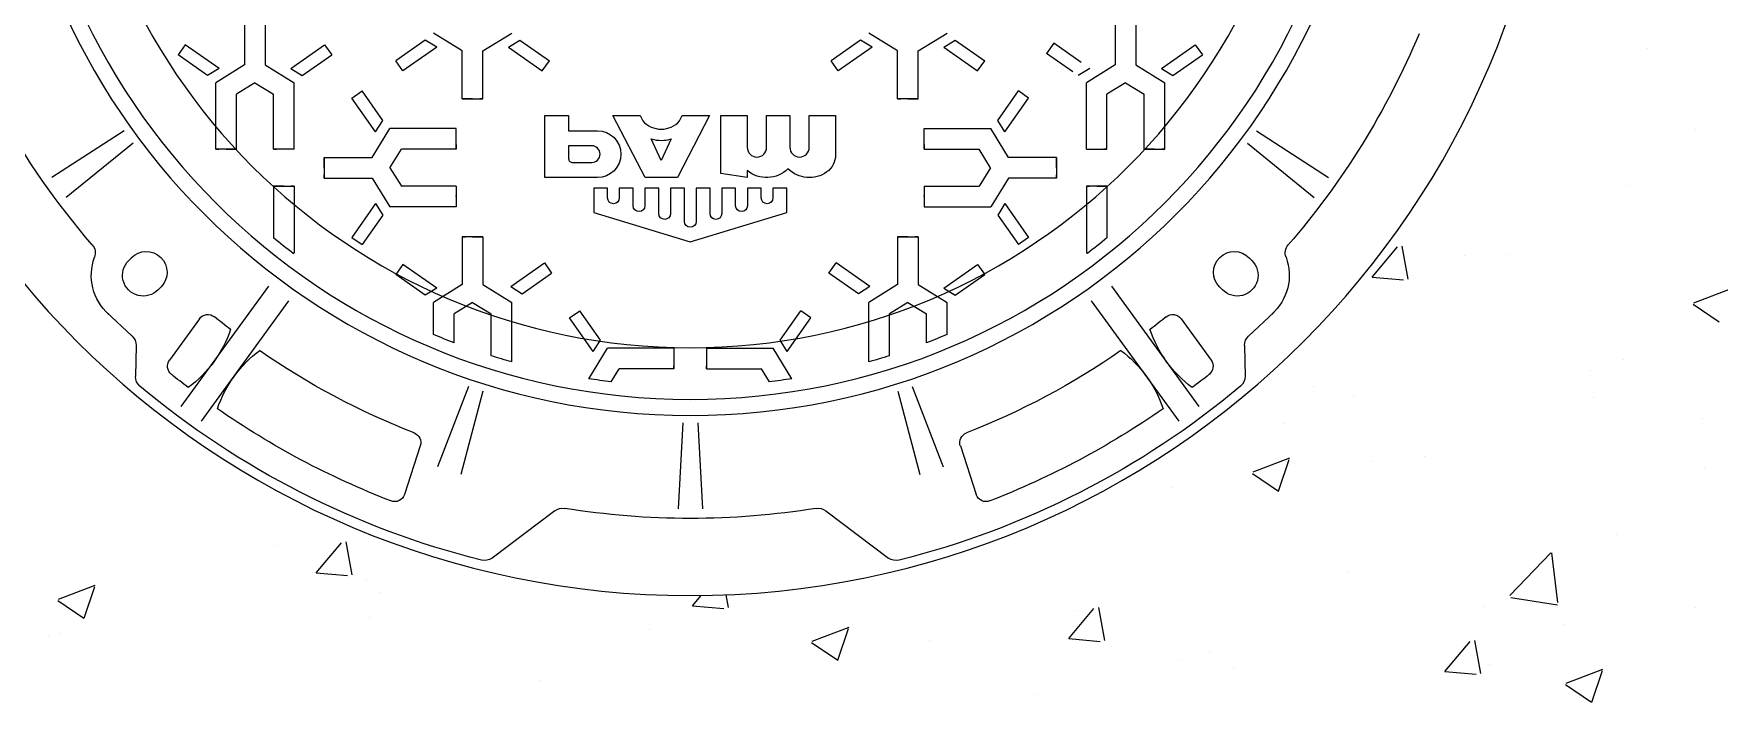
# Model space of a CAD drawing. Header units: millimetres. Extents: x 100 to 1222, y 100 to 694.
# Drawn here: x 302.644 to 305.705, y 528.08 to 529.294 of the extents above; entities that cross this region are included whole.
import ezdxf

# ---------------------------------------------------------------- set-up
doc = ezdxf.new("R2010")
doc.units = ezdxf.units.MM
doc.layers.add('Alvenaria', color=8, linetype='Continuous', lineweight=9)
doc.layers.add('SGC-Conexoes (Linhas Externas)', color=6, linetype='Continuous', lineweight=9)

# ---------------------------------------------------------------- blocks, each defined once
blk = doc.blocks.new('BB-1-LC01-N0-D0-S0', base_point=(-177731.04, -35526.77))
at = {"layer": 'SGC-Conexoes (Linhas Externas)'}
for p, q in [((-177796.6, -35147.85), (-177827.05, -35124.91)), ((-177665.47, -35147.85), (-177635.02, -35124.91)), ((-177861.81, -35179.3), (-177869.48, -35155.71)), ((-177734.68, -35190.38), (-177736.97, -35148.79)), ((-177734.68, -35190.38), (-177736.97, -35148.79)), ((-177727.4, -35190.38), (-177725.1, -35148.79)), ((-177727.4, -35190.38), (-177725.1, -35148.79)), ((-177600.26, -35179.3), (-177592.6, -35155.71)), ((-177838.45, -35207.97), (-177853.48, -35169.12)), ((-177831.52, -35205.72), (-177842.19, -35165.46)), ((-177630.55, -35205.72), (-177619.88, -35165.46)), ((-177623.63, -35207.97), (-177608.59, -35169.12)), ((-177967.75, -35191.15), (-177925.4, -35249.44)), ((-177494.32, -35191.15), (-177536.67, -35249.44)), ((-177977.53, -35198.25), (-177935.18, -35256.54)), ((-177484.54, -35198.25), (-177526.89, -35256.54)), ((-177999.45, -35227.94), (-177999.71, -35212.88)), ((-177780.22, -35211.77), (-177771.13, -35226.57)), ((-177769.41, -35210.27), (-177765.54, -35216.57)), ((-177692.67, -35210.27), (-177696.54, -35216.57)), ((-177681.85, -35211.77), (-177690.94, -35226.57)), ((-177462.63, -35227.94), (-177462.36, -35212.88)), ((-177968.67, -35240.8), (-177983.25, -35220.74)), ((-177817.44, -35219.88), (-177817.44, -35248.76)), ((-177738.94, -35216.57), (-177765.54, -35216.57)), ((-177738.94, -35226.57), (-177738.94, -35216.57)), ((-177738.94, -35216.57), (-177738.94, -35218.07)), ((-177723.14, -35216.57), (-177696.54, -35216.57)), ((-177723.14, -35226.57), (-177723.14, -35216.57)), ((-177723.14, -35216.57), (-177723.14, -35218.07)), ((-177644.64, -35219.88), (-177644.64, -35248.76)), ((-177493.4, -35240.8), (-177478.82, -35220.74)), ((-177845.44, -35229.18), (-177845.44, -35243.17)), ((-177845.44, -35229.18), (-177845.44, -35241.26)), ((-177827.44, -35222.88), (-177827.44, -35243.17)), ((-177778.01, -35224.92), (-177789.48, -35241.3)), ((-177778.01, -35224.92), (-177774.58, -35230.49)), ((-177738.94, -35226.57), (-177771.13, -35226.57)), ((-177738.94, -35226.57), (-177738.94, -35221.57)), ((-177738.94, -35226.57), (-177738.94, -35225.07)), ((-177738.94, -35226.57), (-177738.94, -35226.57)), ((-177723.14, -35226.57), (-177723.14, -35221.57)), ((-177723.14, -35226.57), (-177723.14, -35225.07)), ((-177723.14, -35226.57), (-177690.94, -35226.57)), ((-177723.14, -35226.57), (-177723.14, -35226.57)), ((-177684.06, -35224.92), (-177687.49, -35230.49)), ((-177684.06, -35224.92), (-177672.59, -35241.3)), ((-177634.64, -35222.88), (-177634.64, -35243.17)), ((-177616.64, -35229.18), (-177616.64, -35241.26)), ((-177616.64, -35229.18), (-177616.64, -35243.17)), ((-178013.72, -35244.08), (-178001.35, -35232.45)), ((-177855.44, -35233.22), (-177855.44, -35248.76)), ((-177774.58, -35230.49), (-177784.56, -35244.74)), ((-177687.49, -35230.49), (-177677.51, -35244.74)), ((-177606.64, -35233.22), (-177606.64, -35248.76)), ((-177448.35, -35244.08), (-177460.72, -35232.45)), ((-177836.44, -35248.7), (-177845.44, -35243.17)), ((-177836.44, -35248.7), (-177827.44, -35243.17)), ((-177789.48, -35241.3), (-177784.56, -35244.74)), ((-177672.59, -35241.3), (-177677.51, -35244.74)), ((-177625.64, -35248.7), (-177634.64, -35243.17)), ((-177625.64, -35248.7), (-177616.64, -35243.17)), ((-177859.36, -35252.21), (-177873.61, -35262.19)), ((-177853.79, -35255.64), (-177859.36, -35252.21)), ((-177841.44, -35257.36), (-177855.44, -35248.76)), ((-177831.44, -35257.36), (-177817.44, -35248.76)), ((-177818.01, -35256.39), (-177812.44, -35252.97)), ((-177818.01, -35256.39), (-177812.44, -35252.97)), ((-177812.44, -35252.97), (-177798.19, -35262.94)), ((-177649.64, -35252.97), (-177663.89, -35262.94)), ((-177644.07, -35256.39), (-177649.64, -35252.97)), ((-177644.07, -35256.39), (-177649.64, -35252.97)), ((-177630.64, -35257.36), (-177644.64, -35248.76)), ((-177620.64, -35257.36), (-177606.64, -35248.76)), ((-177608.28, -35255.64), (-177602.71, -35252.21)), ((-177602.71, -35252.21), (-177588.46, -35262.19)), ((-177987.28, -35256.28), (-177988.71, -35254.86)), ((-177870.17, -35267.11), (-177873.61, -35262.19)), ((-177853.79, -35255.64), (-177870.17, -35267.11)), ((-177841.44, -35280.57), (-177841.44, -35257.36)), ((-177831.44, -35280.57), (-177831.44, -35257.36)), ((-177818.01, -35256.39), (-177801.63, -35267.86)), ((-177644.07, -35256.39), (-177660.45, -35267.86)), ((-177630.64, -35280.57), (-177630.64, -35257.36)), ((-177620.64, -35280.57), (-177620.64, -35257.36)), ((-177608.28, -35255.64), (-177591.9, -35267.11)), ((-177591.9, -35267.11), (-177588.46, -35262.19)), ((-177474.79, -35256.28), (-177473.37, -35254.86)), ((-178001.52, -35270.52), (-178002.95, -35269.1)), ((-177801.63, -35267.86), (-177798.19, -35262.94)), ((-177663.89, -35262.94), (-177660.45, -35267.86)), ((-177460.55, -35270.52), (-177459.13, -35269.1)), ((-177923.33, -35272.47), (-177922.84, -35272.77)), ((-177922.84, -35304.97), (-177922.84, -35272.77)), ((-177894.88, -35280.23), (-177889.96, -35276.79)), ((-177879.98, -35291.04), (-177889.96, -35276.79)), ((-177582.09, -35291.04), (-177572.11, -35276.79)), ((-177567.19, -35280.23), (-177572.11, -35276.79)), ((-177538.74, -35272.47), (-177539.24, -35272.77)), ((-177539.24, -35304.97), (-177539.24, -35272.77)), ((-177932.84, -35304.97), (-177932.84, -35279.95)), ((-177932.84, -35304.97), (-177932.84, -35280.27)), ((-177883.41, -35296.61), (-177894.88, -35280.23)), ((-177836.44, -35280.57), (-177841.44, -35280.57)), ((-177831.44, -35280.57), (-177841.44, -35280.57)), ((-177841.44, -35280.57), (-177839.94, -35280.57)), ((-177841.44, -35280.57), (-177839.94, -35280.57)), ((-177836.44, -35280.57), (-177831.44, -35280.57)), ((-177630.64, -35280.57), (-177620.64, -35280.57)), ((-177625.64, -35280.57), (-177630.64, -35280.57)), ((-177625.64, -35280.57), (-177620.64, -35280.57)), ((-177620.64, -35280.57), (-177622.14, -35280.57)), ((-177620.64, -35280.57), (-177622.14, -35280.57)), ((-177578.66, -35296.61), (-177567.19, -35280.23)), ((-177529.24, -35304.97), (-177529.24, -35279.95)), ((-177529.24, -35304.97), (-177529.24, -35280.27)), ((-177883.41, -35296.61), (-177879.98, -35291.04)), ((-177578.66, -35296.61), (-177582.09, -35291.04)), ((-178000.9, -35325.9), (-178033.2, -35299.6)), ((-177885.13, -35308.97), (-177876.53, -35294.97)), ((-177844.34, -35294.97), (-177876.53, -35294.97)), ((-177844.34, -35304.97), (-177844.34, -35294.97)), ((-177844.34, -35299.97), (-177844.34, -35296.47)), ((-177844.34, -35299.97), (-177844.34, -35300.55)), ((-177844.34, -35299.97), (-177844.34, -35300.55)), ((-177844.34, -35299.97), (-177844.34, -35300.55)), ((-177617.74, -35294.97), (-177585.54, -35294.97)), ((-177617.74, -35304.97), (-177617.74, -35294.97)), ((-177617.74, -35299.97), (-177617.74, -35296.47)), ((-177617.74, -35299.97), (-177617.74, -35300.55)), ((-177617.74, -35299.97), (-177617.74, -35300.55)), ((-177617.74, -35299.97), (-177617.74, -35300.55)), ((-177576.94, -35308.97), (-177585.54, -35294.97)), ((-177461.17, -35325.9), (-177428.87, -35299.6)), ((-178005.18, -35331.79), (-178040.18, -35309.2)), ((-177932.84, -35304.97), (-177922.84, -35304.97)), ((-177932.84, -35304.97), (-177931.59, -35304.97)), ((-177932.84, -35304.97), (-177930.34, -35304.97)), ((-177927.84, -35304.97), (-177932.84, -35304.97)), ((-177927.84, -35304.97), (-177931.34, -35304.97)), ((-177927.84, -35304.97), (-177930.34, -35304.97)), ((-177927.84, -35304.97), (-177924.34, -35304.97)), ((-177922.84, -35304.97), (-177924.34, -35304.97)), ((-177922.84, -35304.97), (-177922.84, -35304.97)), ((-177922.84, -35304.97), (-177922.84, -35304.97)), ((-177908.34, -35308.97), (-177885.13, -35308.97)), ((-177908.34, -35313.97), (-177908.34, -35308.97)), ((-177908.34, -35308.97), (-177908.34, -35310.47)), ((-177908.34, -35308.97), (-177908.34, -35310.47)), ((-177908.34, -35318.97), (-177908.34, -35308.97)), ((-177876.47, -35313.97), (-177870.94, -35304.97)), ((-177844.34, -35304.97), (-177870.94, -35304.97)), ((-177852.75, -35304.97), (-177869.03, -35304.97)), ((-177617.74, -35304.97), (-177591.14, -35304.97)), ((-177609.32, -35304.97), (-177593.04, -35304.97)), ((-177585.61, -35313.97), (-177591.14, -35304.97)), ((-177553.74, -35308.97), (-177576.94, -35308.97)), ((-177553.74, -35318.97), (-177553.74, -35308.97)), ((-177553.74, -35313.97), (-177553.74, -35308.97)), ((-177553.74, -35308.97), (-177553.74, -35310.47)), ((-177553.74, -35308.97), (-177553.74, -35310.47)), ((-177529.24, -35304.97), (-177539.24, -35304.97)), ((-177539.24, -35304.97), (-177539.24, -35304.97)), ((-177539.24, -35304.97), (-177539.24, -35304.97)), ((-177539.24, -35304.97), (-177537.74, -35304.97)), ((-177534.24, -35304.97), (-177537.74, -35304.97)), ((-177534.24, -35304.97), (-177529.24, -35304.97)), ((-177534.24, -35304.97), (-177531.74, -35304.97)), ((-177534.24, -35304.97), (-177530.74, -35304.97)), ((-177529.24, -35304.97), (-177531.74, -35304.97)), ((-177529.24, -35304.97), (-177530.49, -35304.97)), ((-177456.89, -35331.79), (-177421.9, -35309.2)), ((-177908.34, -35313.97), (-177908.34, -35318.97)), ((-177908.34, -35318.97), (-177908.34, -35317.47)), ((-177908.34, -35318.97), (-177908.34, -35318.97)), ((-177908.34, -35318.97), (-177885.13, -35318.97)), ((-177885.13, -35318.97), (-177876.53, -35332.97)), ((-177876.47, -35313.97), (-177870.94, -35322.97)), ((-177585.61, -35313.97), (-177591.14, -35322.97)), ((-177576.94, -35318.97), (-177585.54, -35332.97)), ((-177553.74, -35318.97), (-177576.94, -35318.97)), ((-177553.74, -35313.97), (-177553.74, -35318.97)), ((-177553.74, -35318.97), (-177553.74, -35317.47)), ((-177553.74, -35318.97), (-177553.74, -35318.97)), ((-177960.84, -35322.97), (-177960.84, -35355.16)), ((-177950.84, -35322.97), (-177960.84, -35322.97)), ((-177960.84, -35322.97), (-177959.34, -35322.97)), ((-177960.84, -35322.97), (-177960.84, -35322.97)), ((-177960.84, -35322.97), (-177960.84, -35322.97)), ((-177955.84, -35322.97), (-177959.34, -35322.97)), ((-177955.84, -35322.97), (-177953.34, -35322.97)), ((-177955.84, -35322.97), (-177950.84, -35322.97)), ((-177955.84, -35322.97), (-177952.34, -35322.97)), ((-177950.84, -35322.97), (-177953.34, -35322.97)), ((-177950.84, -35322.97), (-177952.09, -35322.97)), ((-177950.84, -35322.97), (-177950.84, -35347.66)), ((-177950.84, -35322.97), (-177950.84, -35349.57)), ((-177922.84, -35322.97), (-177932.84, -35322.97)), ((-177932.84, -35322.97), (-177932.84, -35349.57)), ((-177932.84, -35322.97), (-177931.34, -35322.97)), ((-177922.84, -35322.97), (-177927.84, -35322.97)), ((-177922.84, -35322.97), (-177924.34, -35322.97)), ((-177922.84, -35322.97), (-177922.84, -35355.16)), ((-177922.84, -35322.97), (-177922.84, -35322.97)), ((-177844.34, -35322.97), (-177870.94, -35322.97)), ((-177844.34, -35322.97), (-177844.34, -35332.97)), ((-177844.34, -35325.26), (-177844.34, -35322.97)), ((-177617.74, -35322.97), (-177591.14, -35322.97)), ((-177617.74, -35322.97), (-177617.74, -35332.97)), ((-177617.74, -35325.26), (-177617.74, -35322.97)), ((-177539.24, -35322.97), (-177539.24, -35355.16)), ((-177539.24, -35322.97), (-177529.24, -35322.97)), ((-177539.24, -35322.97), (-177534.24, -35322.97)), ((-177539.24, -35322.97), (-177539.24, -35322.97)), ((-177539.24, -35322.97), (-177537.74, -35322.97)), ((-177529.24, -35322.97), (-177530.74, -35322.97)), ((-177529.24, -35322.97), (-177529.24, -35349.57)), ((-177511.24, -35322.97), (-177511.24, -35349.57)), ((-177511.24, -35322.97), (-177511.24, -35347.66)), ((-177511.24, -35322.97), (-177509.99, -35322.97)), ((-177511.24, -35322.97), (-177508.74, -35322.97)), ((-177506.24, -35322.97), (-177511.24, -35322.97)), ((-177511.24, -35322.97), (-177501.24, -35322.97)), ((-177506.24, -35322.97), (-177509.74, -35322.97)), ((-177506.24, -35322.97), (-177508.74, -35322.97)), ((-177506.24, -35322.97), (-177502.74, -35322.97)), ((-177501.24, -35322.97), (-177502.74, -35322.97)), ((-177501.24, -35322.97), (-177501.24, -35355.16)), ((-177501.24, -35322.97), (-177501.24, -35322.97)), ((-177501.24, -35322.97), (-177501.24, -35322.97)), ((-177883.41, -35331.32), (-177894.88, -35347.7)), ((-177883.41, -35331.32), (-177879.98, -35336.89)), ((-177844.34, -35332.97), (-177876.53, -35332.97)), ((-177617.74, -35332.97), (-177585.54, -35332.97)), ((-177578.66, -35331.32), (-177582.09, -35336.89)), ((-177578.66, -35331.32), (-177567.19, -35347.7)), ((-177879.98, -35336.89), (-177889.96, -35351.14)), ((-177582.09, -35336.89), (-177572.11, -35351.14)), ((-177941.84, -35355.1), (-177950.84, -35349.57)), ((-177941.84, -35355.1), (-177932.84, -35349.57)), ((-177894.88, -35347.7), (-177889.96, -35351.14)), ((-177841.44, -35347.37), (-177831.44, -35347.37)), ((-177836.44, -35347.37), (-177841.44, -35347.37)), ((-177841.44, -35347.37), (-177839.94, -35347.37)), ((-177841.44, -35347.37), (-177841.44, -35347.37)), ((-177841.44, -35347.37), (-177841.44, -35370.57)), ((-177836.44, -35347.37), (-177831.44, -35347.37)), ((-177831.44, -35347.37), (-177832.94, -35347.37)), ((-177831.44, -35347.37), (-177832.94, -35347.37)), ((-177831.44, -35347.37), (-177831.44, -35370.57)), ((-177630.64, -35347.37), (-177630.64, -35370.57)), ((-177630.64, -35347.37), (-177629.14, -35347.37)), ((-177630.64, -35347.37), (-177629.14, -35347.37)), ((-177625.64, -35347.37), (-177630.64, -35347.37)), ((-177620.64, -35347.37), (-177630.64, -35347.37)), ((-177625.64, -35347.37), (-177620.64, -35347.37)), ((-177620.64, -35347.37), (-177622.14, -35347.37)), ((-177620.64, -35347.37), (-177620.64, -35370.57)), ((-177620.64, -35347.37), (-177620.64, -35347.37)), ((-177567.19, -35347.7), (-177572.11, -35351.14)), ((-177520.24, -35355.1), (-177529.24, -35349.57)), ((-177520.24, -35355.1), (-177511.24, -35349.57)), ((-177964.76, -35358.61), (-177979.01, -35368.59)), ((-177959.19, -35362.04), (-177964.76, -35358.61)), ((-177946.84, -35363.76), (-177960.84, -35355.16)), ((-177936.84, -35363.76), (-177922.84, -35355.16)), ((-177924.48, -35362.04), (-177918.91, -35358.61)), ((-177918.91, -35358.61), (-177904.66, -35368.59)), ((-177537.59, -35362.04), (-177543.16, -35358.61)), ((-177525.24, -35363.76), (-177539.24, -35355.16)), ((-177515.24, -35363.76), (-177501.24, -35355.16)), ((-177502.88, -35362.04), (-177497.31, -35358.61)), ((-177497.31, -35358.61), (-177483.06, -35368.59)), ((-177959.19, -35362.04), (-177975.57, -35373.51)), ((-177946.84, -35386.97), (-177946.84, -35363.76)), ((-177936.84, -35386.97), (-177936.84, -35363.76)), ((-177924.48, -35362.04), (-177908.1, -35373.51)), ((-177870.17, -35360.82), (-177873.61, -35365.74)), ((-177859.36, -35375.72), (-177873.61, -35365.74)), ((-177853.79, -35372.29), (-177870.17, -35360.82)), ((-177819.08, -35372.29), (-177802.7, -35360.82)), ((-177813.51, -35375.72), (-177799.26, -35365.74)), ((-177802.7, -35360.82), (-177799.26, -35365.74)), ((-177659.37, -35360.82), (-177662.81, -35365.74)), ((-177648.56, -35375.72), (-177662.81, -35365.74)), ((-177642.99, -35372.29), (-177659.37, -35360.82)), ((-177608.28, -35372.29), (-177591.9, -35360.82)), ((-177602.71, -35375.72), (-177588.46, -35365.74)), ((-177591.9, -35360.82), (-177588.46, -35365.74)), ((-177545.75, -35360.42), (-177558.49, -35369.34)), ((-177541.77, -35364.96), (-177555.05, -35374.26)), ((-177525.24, -35386.97), (-177525.24, -35363.76)), ((-177515.24, -35386.97), (-177515.24, -35363.76)), ((-177502.88, -35362.04), (-177486.5, -35373.51)), ((-177975.57, -35373.51), (-177979.01, -35368.59)), ((-177908.1, -35373.51), (-177904.66, -35368.59)), ((-177853.79, -35372.29), (-177859.36, -35375.72)), ((-177841.44, -35370.57), (-177855.44, -35379.17)), ((-177831.44, -35370.57), (-177817.44, -35379.17)), ((-177819.08, -35372.29), (-177813.51, -35375.72)), ((-177642.99, -35372.29), (-177648.56, -35375.72)), ((-177630.64, -35370.57), (-177644.64, -35379.17)), ((-177620.64, -35370.57), (-177606.64, -35379.17)), ((-177608.28, -35372.29), (-177602.71, -35375.72)), ((-177555.05, -35374.26), (-177558.49, -35369.34)), ((-177486.5, -35373.51), (-177483.06, -35368.59))]:
    blk.add_line(p, q, dxfattribs=at)
for points in [[(-177733.88, -35287.98), (-177733.88, -35304.06), (-177740.6, -35304.06), (-177740.6, -35291.78, 1), (-177746.28, -35291.78), (-177746.28, -35304.06), (-177753, -35304.06), (-177753, -35295.57, 1), (-177758.69, -35295.57), (-177758.69, -35304.06), (-177765.41, -35304.06), (-177765.41, -35299.36, 1), (-177771.1, -35299.36), (-177771.1, -35304.06), (-177777.82, -35304.06), (-177777.82, -35292.31), (-177731.04, -35278.01), (-177684.26, -35292.31), (-177684.26, -35304.06), (-177690.98, -35304.06), (-177690.98, -35299.36, 1), (-177696.66, -35299.36), (-177696.66, -35304.06), (-177703.38, -35304.06), (-177703.38, -35295.57, 1), (-177709.07, -35295.57), (-177709.07, -35304.06), (-177715.79, -35304.06), (-177715.79, -35291.78, 1), (-177721.47, -35291.78), (-177721.47, -35304.06), (-177728.19, -35304.06), (-177728.19, -35287.98, 1)], [(-177775.98, -35309.19), (-177801.41, -35309.19), (-177801.41, -35339.21), (-177789.96, -35339.21), (-177789.96, -35331.9), (-177775.98, -35331.9, 1)], [(-177736.19, -35336.62), (-177734.98, -35339.21), (-177721.65, -35339.21), (-177737.28, -35309.19), (-177752.94, -35309.19), (-177768.57, -35339.21), (-177755.24, -35339.21), (-177754.03, -35336.62, -0.445006)], [(-177673.43, -35339.21), (-177660.67, -35339.21), (-177660.67, -35320.17, 0.241531), (-177664.89, -35311.94, 0.366568), (-177683.75, -35313.45, 0.387414), (-177703.45, -35312.59), (-177703.45, -35309.19), (-177716.21, -35311.21), (-177716.21, -35339.21), (-177703.45, -35339.21), (-177703.45, -35323.83, -1), (-177694.07, -35323.83), (-177694.07, -35339.21), (-177682.81, -35339.21), (-177682.81, -35323.83, -1), (-177673.43, -35323.83)], [(-177778.79, -35324.58), (-177789.96, -35324.58), (-177789.96, -35318.38, -0.414214), (-177788.08, -35316.51), (-177778.79, -35316.51, -1)], [(-177740.26, -35327.89), (-177745.11, -35317.48), (-177749.96, -35327.89, -0.141872)]]:
    blk.add_lwpolyline(points, format="xyb", close=True, dxfattribs=at)
for radius in [420, 332.79, 325, 300]:
    blk.add_circle((-177731.04, -35526.77), radius, dxfattribs=at)
for centre, radius, start, end in [((-177731.04, -35526.77), 415.39, 104.08951, 129.91049), ((-177830.69, -35129.74), 6.04, 53, 104.08951), ((-177631.39, -35129.74), 6.04, 75.91049, 127), ((-177731.04, -35526.77), 415.39, 50.08951, 75.91049), ((-177792.97, -35143.03), 6.04, 233, 279.16757), ((-177731.04, -35526.77), 382.66, 90, 99.16757), ((-177731.04, -35526.77), 382.66, 80.83243, 90), ((-177669.11, -35143.03), 6.04, 260.83243, 307), ((-177731.04, -35526.77), 401.29, 111.18242, 124.79191), ((-177874.23, -35157.25), 5, 18, 111.18242), ((-177587.84, -35157.25), 5, 68.81758, 162), ((-177731.04, -35526.77), 401.29, 55.20809, 68.81758), ((-177866.56, -35180.85), 5, 291.3948, 18), ((-177595.51, -35180.85), 5, 162, 248.6052), ((-177731.04, -35526.77), 366.52, 111.3948, 124.68321), ((-177731.04, -35526.77), 366.52, 55.31679, 68.6052), ((-177905.22, -35178.97), 57.75, 198.416, 233.584), ((-177556.85, -35178.97), 57.75, 306.416, 341.584), ((-177993.67, -35212.78), 6.04, 129.91049, 181), ((-177731.04, -35526.77), 401.29, 127.28743, 128.77242), ((-178008.44, -35253.96), 57.75, 18.416, 53.584), ((-177731.04, -35526.77), 318.81, 96.91249, 98.87492), ((-177731.04, -35526.77), 318.81, 81.12508, 83.08751), ((-177453.64, -35253.96), 57.75, 126.416, 161.584), ((-177731.04, -35526.77), 401.29, 51.22758, 52.71257), ((-177468.4, -35212.78), 6.04, 359, 50.08951), ((-177979.2, -35217.8), 5, 128.77242, 216), ((-177731.04, -35526.77), 318.81, 105.72403, 107.60004), ((-177731.04, -35526.77), 318.81, 72.39996, 74.27597), ((-177482.87, -35217.8), 5, 324, 51.22758), ((-178005.49, -35228.04), 6.04, 313.23389, 1), ((-177731.04, -35526.77), 318.81, 111.02834, 112.96669), ((-177731.04, -35526.77), 318.81, 67.03331, 68.97166), ((-177456.59, -35228.04), 6.04, 179, 226.76611), ((-177731.04, -35526.77), 366.52, 127.40426, 128.95738), ((-177731.04, -35526.77), 366.52, 51.04262, 52.59574), ((-177995.92, -35261.88), 25.18, 131.46778, 200.26359), ((-177964.63, -35237.87), 5, 216, 308.95738), ((-177497.44, -35237.87), 5, 231.04262, 324), ((-177466.15, -35261.88), 25.18, 339.73641, 48.53222), ((-177995.92, -35261.88), 10.07, 44.22987, 225.77013), ((-177466.15, -35261.88), 10.07, 314.22987, 135.77013), ((-177994.5, -35263.31), 10.07, 224.22627, 44.22571), ((-177467.58, -35263.31), 10.07, 135.77429, 315.77373), ((-177731.04, -35526.77), 382.66, 139.18297, 162.75945), ((-178025.21, -35272.69), 6.04, 319.18297, 20.26359), ((-177731.04, -35526.77), 318.81, 127.09568, 129.26963), ((-177731.04, -35526.77), 318.81, 50.73037, 52.90432), ((-177436.87, -35272.69), 6.04, 159.73641, 220.81703), ((-177731.04, -35526.77), 382.66, 22.73372, 40.81703)]:
    blk.add_arc(centre, radius, start, end, dxfattribs=at)

msp = doc.modelspace()

# ---------------------------------------------------------------- linework, layer by layer
at = {"layer": 'Alvenaria'}
for p, q in [((305.5746, 529.2683), (305.5746, 529.2683)), ((305.6624, 529.1195), (305.6624, 529.1195)), ((305.5421, 529.0194), (305.5421, 529.0194)), ((305.0748, 528.8523), (305.1207, 528.907)), ((305.1404, 528.8488), (305.1293, 528.9086)), ((305.2423, 528.8917), (305.2423, 528.8917)), ((305.3241, 528.8927), (305.3241, 528.8927)), ((305.0748, 528.8522), (305.1318, 528.8473)), ((305.6588, 528.8055), (305.7255, 528.8311)), ((305.6576, 528.8028), (305.705, 528.7708)), ((305.5305, 528.7023), (305.5305, 528.7023)), ((305.4705, 528.6826), (305.4705, 528.6826)), ((304.9684, 528.6543), (304.9684, 528.6543)), ((305.0415, 528.6352), (305.0415, 528.6352)), ((305.4769, 528.6328), (305.4769, 528.6328)), ((304.915, 528.5872), (304.915, 528.5872)), ((305.675, 528.5962), (305.675, 528.5962)), ((304.8585, 528.4983), (304.9252, 528.5239)), ((304.905, 528.4635), (304.9244, 528.521)), ((305.0735, 528.517), (305.0735, 528.517)), ((305.1693, 528.5263), (305.1693, 528.5263)), ((305.6777, 528.5048), (305.6777, 528.5048)), ((304.8573, 528.4956), (304.9047, 528.4636)), ((304.7127, 528.4695), (304.7127, 528.4695)), ((305.5189, 528.3852), (305.5189, 528.3852)), ((303.0819, 528.3644), (303.0819, 528.3644)), ((303.1574, 528.3151), (303.2033, 528.3699)), ((303.2229, 528.3117), (303.2119, 528.3714)), ((305.3249, 528.2739), (305.3991, 528.3513)), ((305.4119, 528.2611), (305.4014, 528.3515)), ((302.6894, 528.2673), (302.7561, 528.2929)), ((303.1574, 528.3151), (303.2143, 528.3101)), ((303.2486, 528.3012), (303.2486, 528.3012)), ((305.0299, 528.3181), (305.0299, 528.3181)), ((302.6881, 528.2646), (302.7355, 528.2327)), ((302.7359, 528.2326), (302.7552, 528.2901)), ((303.2735, 528.28), (303.2735, 528.28)), ((303.8406, 528.2554), (303.8562, 528.274)), ((303.9061, 528.2519), (303.9018, 528.2752)), ((305.3266, 528.2704), (305.4113, 528.2573)), ((302.7451, 528.256), (302.7451, 528.256)), ((303.2535, 528.2346), (303.2535, 528.2346)), ((303.8406, 528.2553), (303.8975, 528.2503)), ((304.5238, 528.1956), (304.5697, 528.2503)), ((304.5352, 528.2467), (304.5352, 528.2467)), ((304.5893, 528.1922), (304.5783, 528.2519)), ((305.2788, 528.2539), (305.2788, 528.2539)), ((305.6629, 528.2519), (305.6629, 528.2519)), ((302.672, 528.2008), (302.672, 528.2008)), ((302.6931, 528.2058), (302.6931, 528.2058)), ((303.762, 528.2131), (303.762, 528.2131)), ((304.0582, 528.191), (304.1249, 528.2167)), ((304.1047, 528.1563), (304.124, 528.2138)), ((305.4245, 528.2205), (305.4245, 528.2205)), ((304.0541, 528.1858), (304.0541, 528.1858)), ((304.057, 528.1884), (304.1044, 528.1564)), ((304.2705, 528.1916), (304.2705, 528.1916)), ((304.5238, 528.1956), (304.5807, 528.1906)), ((304.7789, 528.1701), (304.7789, 528.1701)), ((305.207, 528.1358), (305.2529, 528.1905)), ((305.2725, 528.1324), (305.2615, 528.1921)), ((304.7233, 528.1585), (304.7233, 528.1585)), ((304.8229, 528.1413), (304.8229, 528.1413)), ((305.2874, 528.1486), (305.2874, 528.1486)), ((305.4271, 528.1148), (305.4938, 528.1404)), ((305.4736, 528.08), (305.4929, 528.1375)), ((303.565, 528.1187), (303.565, 528.1187)), ((305.207, 528.1358), (305.2639, 528.1308)), ((305.4259, 528.1121), (305.4732, 528.0801)), ((304.4622, 528.0938), (304.4622, 528.0938))]:
    msp.add_line(p, q, dxfattribs=at)

# ---------------------------------------------------------------- block references
at = {"layer": 'SGC-Conexoes (Linhas Externas)', "xscale": -0.00375, "yscale": 0.00375, "zscale": 0.00375, "rotation": 180}
msp.add_blockref('BB-1-LC01-N0-D0-S0', (303.8366, 529.8489), dxfattribs=at)

doc.saveas('drawing.dxf')
